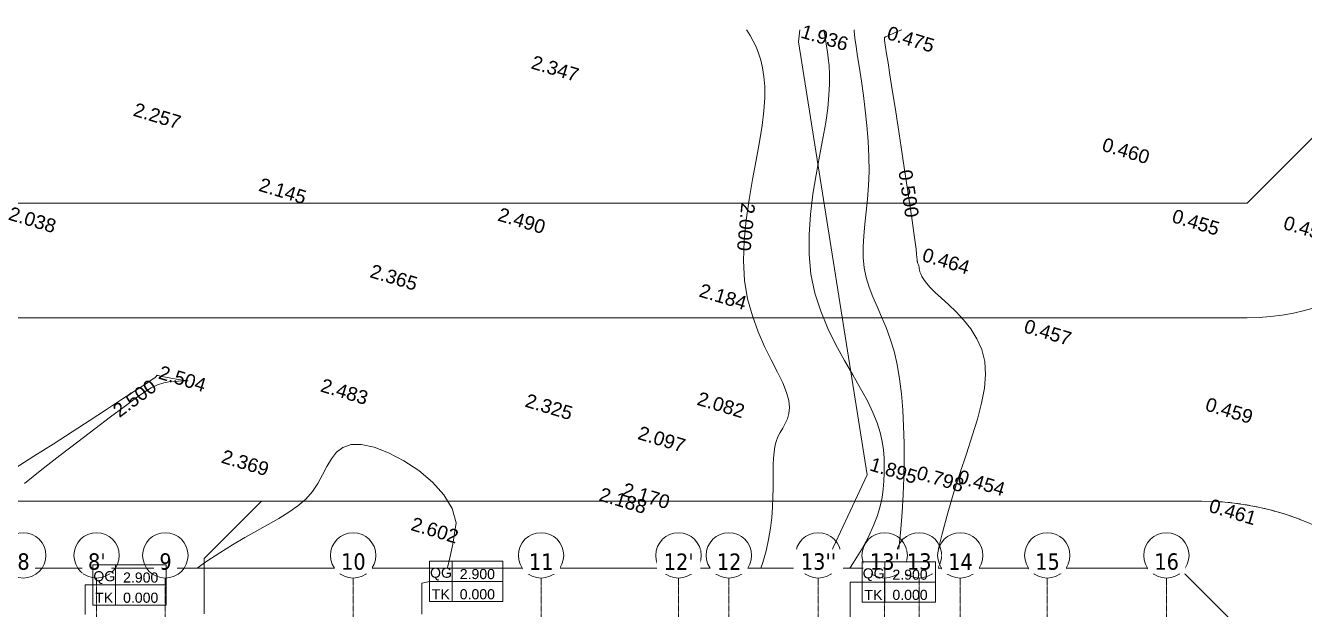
# Model space of a CAD drawing. Header units: millimetres. Extents: x -24439 to 198341, y -52871 to 149926.
# Drawn here: x 77453 to 133276, y 84617 to 110075 of the extents above; entities that cross this region are included whole.
import ezdxf

# ---------------------------------------------------------------- set-up
doc = ezdxf.new("R2010")
doc.units = ezdxf.units.MM
doc.linetypes.add('Grid Line', pattern=[22.225, 12.7, -3.175, 3.175, -3.175])
doc.linetypes.add('NET VAN', pattern=[1.06, 0.53, -0.53])
for name, color, linetype, lineweight in [('A-ANNO-NOTE', 131, 'Continuous', 9), ('A-DETL-GENF-2', 9, 'NET VAN', 9), ('A-FLOR', 192, 'Continuous', 9), ('G-IMPT-1', 9, 'Continuous', 9), ('G-IMPT-6', 7, 'Continuous', 9), ('S-GRID-1', 1, 'Grid Line', 9), ('S-GRID-IDEN', 1, 'Continuous', 9)]:
    doc.layers.add(name, color=color, linetype=linetype, lineweight=lineweight)
doc.styles.add('Arial_1', font='arial_0.ttf', dxfattribs={"height": 600})
doc.styles.add('Arial_6', font='arial_0.ttf', dxfattribs={"height": 2})
doc.styles.add('Arial_7', font='arial_0.ttf', dxfattribs={"height": 440})
doc.styles.add('Tahoma_B', font='tahomabd_0.ttf', dxfattribs={"height": 715})

# ---------------------------------------------------------------- blocks, each defined once
blk = doc.blocks.new('NCV_TKCS_251209_TONG THE HIEN TRANG SAN DUONG - NCV_TKCS_HIEN TRANG_251209a_dwg-1612995-TKCS_MB ĐỊNH VỊ CAO ĐỘ THIẾT KẾ')
at = {"layer": 'G-IMPT-1', "flags": 128}
for points in [[(563572906, 1145084263), (563572839, 1145084206), (563572690, 1145084080), (563572569, 1145083978), (563572475, 1145083899), (563572405, 1145083839), (563572355, 1145083796), (563572322, 1145083765), (563572301, 1145083745), (563572290, 1145083732), (563572284, 1145083722), (563572282, 1145083710), (563572289, 1145083682), (563572315, 1145083620), (563572365, 1145083509), (563572449, 1145083332), (563572574, 1145083071), (563572747, 1145082710), (563572976, 1145082232), (563573266, 1145081628), (563573604, 1145080925), (563573974, 1145080153), (563574360, 1145079347), (563574745, 1145078539), (563575115, 1145077763), (563575452, 1145077050), (563575740, 1145076435), (563575968, 1145075942), (563576140, 1145075563), (563576264, 1145075282), (563576350, 1145075083), (563576404, 1145074950), (563576436, 1145074867), (563576454, 1145074819), (563576467, 1145074788), (563576481, 1145074763), (563576498, 1145074737), (563576517, 1145074711), (563576539, 1145074683), (563576562, 1145074651), (563576588, 1145074614), (563576614, 1145074570), (563576642, 1145074519), (563576673, 1145074458), (563576712, 1145074387), (563576769, 1145074305), (563576852, 1145074212), (563576969, 1145074108), (563577128, 1145073991), (563577337, 1145073861), (563577605, 1145073718), (563577936, 1145073560), (563578314, 1145073380), (563578723, 1145073172), (563579142, 1145072928), (563579552, 1145072642), (563579936, 1145072306), (563580274, 1145071912), (563580548, 1145071454), (563580743, 1145070927), (563580869, 1145070333), (563580938, 1145069676), (563580964, 1145068961), (563580960, 1145068192), (563580940, 1145067374), (563580916, 1145066511), (563580903, 1145065608), (563580910, 1145064671), (563580937, 1145063717), (563580980, 1145062766), (563581014, 1145062187)], [(563579421, 1145061707), (563579393, 1145061964), (563579285, 1145062671), (563579150, 1145063391), (563578992, 1145064121), (563578814, 1145064855), (563578622, 1145065589), (563578417, 1145066317), (563578200, 1145067034), (563577971, 1145067733), (563577729, 1145068408), (563577474, 1145069054), (563577205, 1145069663), (563576921, 1145070230), (563576623, 1145070749), (563576312, 1145071215), (563575992, 1145071638), (563575672, 1145072027), (563575359, 1145072394), (563575060, 1145072749), (563574784, 1145073102), (563574536, 1145073466), (563574326, 1145073850), (563574156, 1145074263), (563574021, 1145074706), (563573908, 1145075178), (563573808, 1145075678), (563573709, 1145076205), (563573602, 1145076757), (563573475, 1145077334), (563573319, 1145077934), (563573125, 1145078555), (563572900, 1145079188), (563572652, 1145079820), (563572392, 1145080441), (563572127, 1145081039), (563571867, 1145081603), (563571622, 1145082122), (563571399, 1145082585), (563571208, 1145082983), (563571050, 1145083324), (563570927, 1145083615), (563570911, 1145083662)], [(563568648, 1145082980), (563568738, 1145082454), (563577062, 1145065250), (563576411, 1145060800)], [(563569650, 1145083282), (563569662, 1145083260), (563569729, 1145083130), (563569801, 1145082985), (563569881, 1145082821), (563569973, 1145082631), (563570078, 1145082410), (563570194, 1145082152), (563570317, 1145081850), (563570443, 1145081496), (563570567, 1145081084), (563570687, 1145080608), (563570798, 1145080060), (563570897, 1145079434), (563570982, 1145078726), (563571063, 1145077951), (563571153, 1145077128), (563571265, 1145076273), (563571412, 1145075406), (563571605, 1145074545), (563571859, 1145073707), (563572185, 1145072911), (563572591, 1145072172), (563573062, 1145071489), (563573579, 1145070857), (563574121, 1145070274), (563574668, 1145069733), (563575200, 1145069232), (563575697, 1145068766), (563576139, 1145068331), (563576511, 1145067923), (563576817, 1145067538), (563577065, 1145067173), (563577265, 1145066823), (563577424, 1145066486), (563577552, 1145066157), (563577658, 1145065833), (563577750, 1145065511), (563577834, 1145065185), (563577907, 1145064848), (563577963, 1145064490), (563577996, 1145064103), (563577998, 1145063677), (563577965, 1145063203), (563577889, 1145062672), (563577766, 1145062075), (563577591, 1145061408), (563577508, 1145061131)], [(563566418, 1145082308), (563566443, 1145082290), (563566650, 1145082113), (563566844, 1145081921), (563567030, 1145081711), (563567214, 1145081481), (563567394, 1145081220), (563567569, 1145080922), (563567735, 1145080574), (563567892, 1145080169), (563568036, 1145079697), (563568165, 1145079148), (563568277, 1145078513), (563568373, 1145077787), (563568461, 1145076987), (563568553, 1145076134), (563568661, 1145075249), (563568797, 1145074355), (563568973, 1145073471), (563569199, 1145072619), (563569489, 1145071821), (563569847, 1145071093), (563570259, 1145070436), (563570702, 1145069843), (563571157, 1145069309), (563571601, 1145068830), (563572013, 1145068401), (563572372, 1145068015), (563572657, 1145067669), (563572853, 1145067357), (563572969, 1145067074), (563573020, 1145066815), (563573022, 1145066575), (563572991, 1145066349), (563572941, 1145066132), (563572889, 1145065919), (563572850, 1145065705), (563572836, 1145065486), (563572847, 1145065258), (563572881, 1145065017), (563572935, 1145064761), (563573006, 1145064485), (563573090, 1145064186), (563573185, 1145063861), (563573288, 1145063507), (563573396, 1145063122), (563573503, 1145062706), (563573602, 1145062263), (563573688, 1145061795), (563573753, 1145061305), (563573792, 1145060795), (563573799, 1145060269), (563573784, 1145060009)], [(563541943, 1145054278), (563542496, 1145055072), (563543071, 1145055884), (563543646, 1145056685), (563544198, 1145057446), (563544704, 1145058139), (563545143, 1145058734), (563545498, 1145059211), (563545787, 1145059580), (563546035, 1145059862), (563546265, 1145060074), (563546502, 1145060236), (563546771, 1145060368), (563547096, 1145060488), (563547502, 1145060615), (563547071, 1145060556), (563546743, 1145060514), (563546503, 1145060487), (563546338, 1145060471), (563546233, 1145060463), (563546174, 1145060462), (563546145, 1145060462), (563546133, 1145060462), (563546126, 1145060458), (563546120, 1145060452), (563546115, 1145060443), (563546111, 1145060431), (563546108, 1145060419), (563546104, 1145060405), (563546100, 1145060390), (563546094, 1145060376), (563546086, 1145060359), (563546063, 1145060327), (563546013, 1145060266), (563545924, 1145060158), (563545782, 1145059989), (563545576, 1145059743), (563545292, 1145059406), (563544918, 1145058960), (563544447, 1145058399), (563543896, 1145057746), (563543289, 1145057029), (563542649, 1145056279), (563542000, 1145055527), (563541364, 1145054801)], [(563550227, 1145052914), (563550551, 1145053321), (563550979, 1145053838), (563551408, 1145054330), (563551834, 1145054788), (563552251, 1145055218), (563552649, 1145055625), (563553021, 1145056016), (563553359, 1145056398), (563553654, 1145056778), (563553900, 1145057163), (563554086, 1145057558), (563554212, 1145057968), (563554299, 1145058382), (563554374, 1145058785), (563554465, 1145059164), (563554599, 1145059503), (563554803, 1145059789), (563555105, 1145060007), (563555533, 1145060144), (563556100, 1145060188), (563556775, 1145060139), (563557510, 1145060000), (563558259, 1145059775), (563558977, 1145059466), (563559618, 1145059077), (563560135, 1145058610), (563560483, 1145058069)], [(563560483, 1145058069), (563560609, 1145057133), (563560674, 1145056252), (563560679, 1145056062)]]:
    blk.add_lwpolyline(points, dxfattribs=at)
blk.add_lwpolyline([(563620038, 1144994014), (563599986, 1145060590), (563591265, 1145065274), (563500590, 1145037963), (563495906, 1145029242), (563515959, 1144962666)], close=True, dxfattribs=at)
at = {"layer": 'G-IMPT-6', "char_height": 600, "width": 2511.85, "attachment_point": 1, "line_spacing_factor": 0.941778, "style": 'Arial_1'}
for s, insert in [('0.475', (563572355, 1145084282)), ('1.936', (563568738, 1145083261)), ('0.460', (563582751, 1145082331)), ('0.453', (563591315, 1145081350)), ('0.455', (563586573, 1145080227)), ('2.347', (563557859, 1145078579)), ('0.464', (563576621, 1145075464)), ('0.457', (563581770, 1145073767)), ('0.459', (563590334, 1145072786)), ('2.490', (563558376, 1145071807)), ('2.257', (563541823, 1145071595)), ('2.184', (563567744, 1145071169)), ('2.145', (563548013, 1145070040)), ('0.461', (563591758, 1145068599)), ('2.365', (563553747, 1145067831)), ('2.082', (563569022, 1145066624)), ('0.798', (563579122, 1145066296)), ('0.454', (563580887, 1145066646)), ('2.038', (563537915, 1145065684)), ('1.895', (563577062, 1145066057)), ('2.097', (563566976, 1145064446)), ('2.325', (563561858, 1145064380)), ('2.483', (563553116, 1145062439)), ('2.170', (563567038, 1145061886)), ('2.188', (563566133, 1145061397)), ('2.504', (563546182, 1145060937)), ('2.369', (563549864, 1145058216)), ('2.602', (563558636, 1145057788))]:
    blk.add_mtext(s, dxfattribs=dict(at, insert=insert))
at = {"layer": 'G-IMPT-6', "char_height": 600, "width": 2511.85, "attachment_point": 2, "line_spacing_factor": 0.941778, "style": 'Arial_1'}
for s, insert, rotation in [('0.500', (563575530, 1145077637), 295.3131), ('2.000', (563569172, 1145074122), 281.223), ('2.500', (563545235, 1145059397), 53.2967)]:
    blk.add_mtext(s, dxfattribs=dict(at, insert=insert, rotation=rotation))
blk = doc.blocks.new('NCV_TKCS_251209_TONG THE HIEN TRANG SAN DUONG - NCV_TKCS_251209_TONG THE HIEN TRANG SAN DUONG-1605292-TKCS_MB ĐỊNH VỊ CAO ĐỘ THIẾT KẾ')
at = {"rotation": 343.2379237072182}
blk.add_blockref('NCV_TKCS_251209_TONG THE HIEN TRANG SAN DUONG - NCV_TKCS_HIEN TRANG_251209a_dwg-1612995-TKCS_MB ĐỊNH VỊ CAO ĐỘ THIẾT KẾ', (-869777548, -933796959), dxfattribs=at)
blk = doc.blocks.new('Grid - M_Grid Head - Circle-353313-TKCS_MB ĐỊNH VỊ CAO ĐỘ THIẾT KẾ')
at = {"layer": 'S-GRID-IDEN'}
blk.add_circle((0, 0), 4.5, dxfattribs=at)
blk = doc.blocks.new('GHI CHU CAO DO THIET KE - GHI CHÚ CAO ĐỘ THIẾT KẾ-1513209-TKCS_MB ĐỊNH VỊ CAO ĐỘ THIẾT KẾ')
at = {"layer": 'A-ANNO-NOTE'}
for p, q in [((0, 8), (0, 0)), ((14.5, 8), (0, 8)), ((4.5, 8), (4.5, 0)), ((14.5, 0), (14.5, 8)), ((14.5, 4), (0, 4)), ((14.5, 0), (0, 0))]:
    blk.add_line(p, q, dxfattribs=at)
at = {"layer": 'A-ANNO-NOTE', "char_height": 2, "attachment_point": 5, "line_spacing_factor": 0.936439, "style": 'Arial_6'}
for s, insert, width in [('\\pt0.5,1,1.5,2,2.5,3,3.5,4,4.5,5,5.5,6,6.5,7,7.5,8,8.5,9,9.5,10,10.5,11,11.5,12,12.5,13,13.5,14,14.5,15,15.5,16;QG', (2.26, 5.46), 4.63), ('\\pt0.5,1,1.5,2,2.5,3,3.5,4,4.5,5,5.5,6,6.5,7,7.5,8,8.5,9,9.5,10,10.5,11,11.5,12,12.5,13,13.5,14,14.5,15,15.5,16;TK', (2.23, 1.46), 4.5)]:
    blk.add_mtext(s, dxfattribs=dict(at, insert=insert, width=width))

msp = doc.modelspace()

# ---------------------------------------------------------------- linework, layer by layer
at = {"layer": 'A-ANNO-NOTE'}
for p, q in [((80052.5, 85683), (80393.2, 85683)), ((80052.5, 84391.6), (80052.5, 85683)), ((94747.9, 85754.6), (95088.6, 85834.6)), ((94747.9, 84406.7), (94747.9, 85754.6)), ((113452.5, 85807.5), (113975.5, 85807.5)), ((113452.5, 84002.1), (113452.5, 85807.5))]:
    msp.add_line(p, q, dxfattribs=at)
at = {"layer": 'A-FLOR'}
for p, q in [((130779.3, 102336.3), (135779.3, 107336.3)), ((5355.7, 102336.3), (130779.3, 102336.3)), ((5355.7, 97336.3), (130779.3, 97336.3)), ((87752.6, 89336.3), (72952.6, 89336.3)), ((87752.6, 89336.3), (85252.6, 86836.3)), ((128779.3, 89336.3), (87752.6, 89336.3)), ((85252.6, 86836.3), (85252.6, 84418.2))]:
    msp.add_line(p, q, dxfattribs=at)
for centre, radius, start, end in [((130779.3, 107336.3), 10000, 270, 0), ((128779.3, 77336.3), 12000, 360, 90), ((128779.3, 77336.3), 12000, 85.58223, 86.31052), ((128779.3, 77336.3), 12000, 83.6889, 84.46578), ((128779.3, 77336.3), 12000, 81.81894, 82.63702), ((128779.3, 77336.3), 12000, 79.95961, 80.79627), ((128779.3, 77336.3), 12000, 78.106, 78.95552), ((128779.3, 77336.3), 12000, 76.25582, 77.11478), ((128779.3, 77336.3), 12000, 74.40786, 75.27403), ((128779.3, 77336.3), 12000, 72.56143, 73.43328), ((128779.3, 77336.3), 12000, 70.71607, 71.59254), ((128779.3, 77336.3), 12000, 68.87152, 69.75179)]:
    msp.add_arc(centre, radius, start, end, dxfattribs=at)

# ---------------------------------------------------------------- block references
at = {"layer": 'A-ANNO-NOTE', "xscale": 220, "yscale": 220, "zscale": 220}
msp.add_blockref('GHI CHU CAO DO THIET KE - GHI CHÚ CAO ĐỘ THIẾT KẾ-1513209-TKCS_MB ĐỊNH VỊ CAO ĐỘ THIẾT KẾ', (95088.6, 84954.6), dxfattribs=at)
at = {"layer": 'A-DETL-GENF-2'}
msp.add_blockref('NCV_TKCS_251209_TONG THE HIEN TRANG SAN DUONG - NCV_TKCS_251209_TONG THE HIEN TRANG SAN DUONG-1605292-TKCS_MB ĐỊNH VỊ CAO ĐỘ THIẾT KẾ', (26103.5, 9888.2), dxfattribs=at)
at = {"layer": 'S-GRID-IDEN', "xscale": 219.9999999999998, "yscale": 219.9999999999998, "zscale": 219.9999999999998}
for p in [(77352.6, 86972.7), (80552.6, 86972.7), (83552.6, 86972.7), (91752.6, 86972.7), (99952.6, 86972.7), (105952.6, 86972.7), (108152.6, 86972.7), (112052.6, 86972.7), (116452.6, 86972.7), (122052.6, 86972.7), (127252.6, 86972.7)]:
    msp.add_blockref('Grid - M_Grid Head - Circle-353313-TKCS_MB ĐỊNH VỊ CAO ĐỘ THIẾT KẾ', p, dxfattribs=at)

# ---------------------------------------------------------------- texts
at = {"layer": 'A-ANNO-NOTE', "char_height": 440, "width": 1586.2, "attachment_point": 5, "line_spacing_factor": 0.936439, "style": 'Arial_7'}
for s, insert in [('\\pt2794,5588,8382,11176,13970,16764,19558,22352,25146,27940,30734,33528,36322,39116,41910,44704,47498,50292,53086,55880,58674,61468,64262,67056,69850,72644,75438,78232,81026,83820,86614,89408;2.900', (97173.3, 86155.5)), ('\\pt2794,5588,8382,11176,13970,16764,19558,22352,25146,27940,30734,33528,36322,39116,41910,44704,47498,50292,53086,55880,58674,61468,64262,67056,69850,72644,75438,78232,81026,83820,86614,89408;0.000', (97173.3, 85275.5)), ('\\pt2794,5588,8382,11176,13970,16764,19558,22352,25146,27940,30734,33528,36322,39116,41910,44704,47498,50292,53086,55880,58674,61468,64262,67056,69850,72644,75438,78232,81026,83820,86614,89408;0.000', (116060.2, 85248.3)), ('\\pt2794,5588,8382,11176,13970,16764,19558,22352,25146,27940,30734,33528,36322,39116,41910,44704,47498,50292,53086,55880,58674,61468,64262,67056,69850,72644,75438,78232,81026,83820,86614,89408;0.000', (82477.9, 85123.9))]:
    msp.add_mtext(s, dxfattribs=dict(at, insert=insert))

# ---------------------------------------------------------------- next in the draw order: texts
at = {"layer": 'S-GRID-IDEN', "char_height": 715, "attachment_point": 5, "line_spacing_factor": 0.996129, "style": 'Tahoma_B', "bg_fill": 3, "box_fill_scale": 1.25, "bg_fill_color": 256, "bg_fill_true_color": 13158600, "bg_fill_transparency": 0}
for s, insert, width in [('\\pt2793.99835,5587.9967,8382.0022,11176.00055,13969.9989,16763.99725,19558.00275,22352.0011,25145.99945,27939.9978,30734.0033,33528.00165,36322,39115.99835,41909.9967,44704.0022,47498.00055,50291.9989,53085.99725,55880.00275,58674.0011,61467.99945,64261.9978,67056.0033,69850.00165,72644,75437.99835,78231.9967,81026.0022,83820.00055,86613.9989,89407.99725;8', (77362.9, 86698.1), 640.2), ("\\pt2793.99835,5587.9967,8382.0022,11176.00055,13969.9989,16763.99725,19558.00275,22352.0011,25145.99945,27939.9978,30734.0033,33528.00165,36322,39115.99835,41909.9967,44704.0022,47498.00055,50291.9989,53085.99725,55880.00275,58674.0011,61467.99945,64261.9978,67056.0033,69850.00165,72644,75437.99835,78231.9967,81026.0022,83820.00055,86613.9989,89407.99725;8'", (80562.9, 86698.1), 902), ('\\pt2793.99835,5587.9967,8382.0022,11176.00055,13969.9989,16763.99725,19558.00275,22352.0011,25145.99945,27939.9978,30734.0033,33528.00165,36322,39115.99835,41909.9967,44704.0022,47498.00055,50291.9989,53085.99725,55880.00275,58674.0011,61467.99945,64261.9978,67056.0033,69850.00165,72644,75437.99835,78231.9967,81026.0022,83820.00055,86613.9989,89407.99725;9', (83562.9, 86698.1), 640.2), ('\\pt2793.99835,5587.9967,8382.0022,11176.00055,13969.9989,16763.99725,19558.00275,22352.0011,25145.99945,27939.9978,30734.0033,33528.00165,36322,39115.99835,41909.9967,44704.0022,47498.00055,50291.9989,53085.99725,55880.00275,58674.0011,61467.99945,64261.9978,67056.0033,69850.00165,72644,75437.99835,78231.9967,81026.0022,83820.00055,86613.9989,89407.99725;10', (91761.8, 86698.1), 1267.2), ('\\pt2793.99835,5587.9967,8382.0022,11176.00055,13969.9989,16763.99725,19558.00275,22352.0011,25145.99945,27939.9978,30734.0033,33528.00165,36322,39115.99835,41909.9967,44704.0022,47498.00055,50291.9989,53085.99725,55880.00275,58674.0011,61467.99945,64261.9978,67056.0033,69850.00165,72644,75437.99835,78231.9967,81026.0022,83820.00055,86613.9989,89407.99725;11', (99961.8, 86698.1), 1267.2), ("\\pt2793.99835,5587.9967,8382.0022,11176.00055,13969.9989,16763.99725,19558.00275,22352.0011,25145.99945,27939.9978,30734.0033,33528.00165,36322,39115.99835,41909.9967,44704.0022,47498.00055,50291.9989,53085.99725,55880.00275,58674.0011,61467.99945,64261.9978,67056.0033,69850.00165,72644,75437.99835,78231.9967,81026.0022,83820.00055,86613.9989,89407.99725;12'", (105961.8, 86698.1), 1529), ('\\pt2793.99835,5587.9967,8382.0022,11176.00055,13969.9989,16763.99725,19558.00275,22352.0011,25145.99945,27939.9978,30734.0033,33528.00165,36322,39115.99835,41909.9967,44704.0022,47498.00055,50291.9989,53085.99725,55880.00275,58674.0011,61467.99945,64261.9978,67056.0033,69850.00165,72644,75437.99835,78231.9967,81026.0022,83820.00055,86613.9989,89407.99725;12', (108161.8, 86698.1), 1267.2), ("\\pt2793.99835,5587.9967,8382.0022,11176.00055,13969.9989,16763.99725,19558.00275,22352.0011,25145.99945,27939.9978,30734.0033,33528.00165,36322,39115.99835,41909.9967,44704.0022,47498.00055,50291.9989,53085.99725,55880.00275,58674.0011,61467.99945,64261.9978,67056.0033,69850.00165,72644,75437.99835,78231.9967,81026.0022,83820.00055,86613.9989,89407.99725;13''", (112061.9, 86698.1), 1790.8), ('\\pt2793.99835,5587.9967,8382.0022,11176.00055,13969.9989,16763.99725,19558.00275,22352.0011,25145.99945,27939.9978,30734.0033,33528.00165,36322,39115.99835,41909.9967,44704.0022,47498.00055,50291.9989,53085.99725,55880.00275,58674.0011,61467.99945,64261.9978,67056.0033,69850.00165,72644,75437.99835,78231.9967,81026.0022,83820.00055,86613.9989,89407.99725;13', (116461.8, 86698.1), 1267.2), ('\\pt2793.99835,5587.9967,8382.0022,11176.00055,13969.9989,16763.99725,19558.00275,22352.0011,25145.99945,27939.9978,30734.0033,33528.00165,36322,39115.99835,41909.9967,44704.0022,47498.00055,50291.9989,53085.99725,55880.00275,58674.0011,61467.99945,64261.9978,67056.0033,69850.00165,72644,75437.99835,78231.9967,81026.0022,83820.00055,86613.9989,89407.99725;15', (122061.8, 86698.1), 1267.2), ('\\pt2793.99835,5587.9967,8382.0022,11176.00055,13969.9989,16763.99725,19558.00275,22352.0011,25145.99945,27939.9978,30734.0033,33528.00165,36322,39115.99835,41909.9967,44704.0022,47498.00055,50291.9989,53085.99725,55880.00275,58674.0011,61467.99945,64261.9978,67056.0033,69850.00165,72644,75437.99835,78231.9967,81026.0022,83820.00055,86613.9989,89407.99725;16', (127261.8, 86698.1), 1267.2)]:
    msp.add_mtext(s, dxfattribs=dict(at, insert=insert, width=width))

# ---------------------------------------------------------------- next in the draw order: linework, layer by layer
at = {"layer": 'S-GRID-1'}
for p, q in [((80552.6, 80482.7), (80552.6, 85982.7)), ((83552.6, 80482.7), (83552.6, 85982.7)), ((91752.6, 80482.7), (91752.6, 85982.7)), ((99952.6, 80482.7), (99952.6, 85982.7)), ((105952.6, 80482.7), (105952.6, 85982.7)), ((108152.6, 80482.7), (108152.6, 85982.7)), ((112052.6, 80482.7), (112052.6, 85982.7)), ((116452.6, 80482.7), (116452.6, 85982.7)), ((122052.6, 80482.7), (122052.6, 85982.7)), ((127252.6, 80482.7), (127252.6, 85982.7))]:
    msp.add_line(p, q, dxfattribs=at)

# ---------------------------------------------------------------- next in the draw order: block references
at = {"layer": 'A-ANNO-NOTE', "xscale": 220, "yscale": 220, "zscale": 220}
msp.add_blockref('GHI CHU CAO DO THIET KE - GHI CHÚ CAO ĐỘ THIẾT KẾ-1513209-TKCS_MB ĐỊNH VỊ CAO ĐỘ THIẾT KẾ', (80393.2, 84803), dxfattribs=at)
at = {"layer": 'S-GRID-IDEN', "xscale": 219.9999999999998, "yscale": 219.9999999999998, "zscale": 219.9999999999998}
for p in [(114952.6, 86972.7), (118252.6, 86972.7)]:
    msp.add_blockref('Grid - M_Grid Head - Circle-353313-TKCS_MB ĐỊNH VỊ CAO ĐỘ THIẾT KẾ', p, dxfattribs=at)

# ---------------------------------------------------------------- next in the draw order: texts
at = {"layer": 'A-ANNO-NOTE', "insert": (82477.9, 86003.9), "char_height": 440, "width": 1586.2, "attachment_point": 5, "line_spacing_factor": 0.936439, "style": 'Arial_7'}
msp.add_mtext('\\pt2794,5588,8382,11176,13970,16764,19558,22352,25146,27940,30734,33528,36322,39116,41910,44704,47498,50292,53086,55880,58674,61468,64262,67056,69850,72644,75438,78232,81026,83820,86614,89408;2.900', dxfattribs=at)

# ---------------------------------------------------------------- next in the draw order: texts
at = {"layer": 'S-GRID-IDEN', "char_height": 715, "attachment_point": 5, "line_spacing_factor": 0.996129, "style": 'Tahoma_B', "bg_fill": 3, "box_fill_scale": 1.25, "bg_fill_color": 256, "bg_fill_true_color": 13158600, "bg_fill_transparency": 0}
for s, insert, width in [("\\pt2793.99835,5587.9967,8382.0022,11176.00055,13969.9989,16763.99725,19558.00275,22352.0011,25145.99945,27939.9978,30734.0033,33528.00165,36322,39115.99835,41909.9967,44704.0022,47498.00055,50291.9989,53085.99725,55880.00275,58674.0011,61467.99945,64261.9978,67056.0033,69850.00165,72644,75437.99835,78231.9967,81026.0022,83820.00055,86613.9989,89407.99725;13'", (114961.8, 86698.1), 1529), ('\\pt2793.99835,5587.9967,8382.0022,11176.00055,13969.9989,16763.99725,19558.00275,22352.0011,25145.99945,27939.9978,30734.0033,33528.00165,36322,39115.99835,41909.9967,44704.0022,47498.00055,50291.9989,53085.99725,55880.00275,58674.0011,61467.99945,64261.9978,67056.0033,69850.00165,72644,75437.99835,78231.9967,81026.0022,83820.00055,86613.9989,89407.99725;14', (118261.8, 86698.1), 1267.2)]:
    msp.add_mtext(s, dxfattribs=dict(at, insert=insert, width=width))

# ---------------------------------------------------------------- next in the draw order: linework, layer by layer
at = {"layer": 'S-GRID-1'}
for p, q in [((114952.6, 80482.7), (114952.6, 85982.7)), ((118252.6, 80482.7), (118252.6, 85982.7))]:
    msp.add_line(p, q, dxfattribs=at)

# ---------------------------------------------------------------- next in the draw order: block references
at = {"layer": 'A-ANNO-NOTE', "xscale": 220, "yscale": 220, "zscale": 220}
msp.add_blockref('GHI CHU CAO DO THIET KE - GHI CHÚ CAO ĐỘ THIẾT KẾ-1513209-TKCS_MB ĐỊNH VỊ CAO ĐỘ THIẾT KẾ', (113975.5, 84927.5), dxfattribs=at)

# ---------------------------------------------------------------- next in the draw order: texts
at = {"layer": 'A-ANNO-NOTE', "insert": (116060.2, 86128.3), "char_height": 440, "width": 1586.2, "attachment_point": 5, "line_spacing_factor": 0.936439, "style": 'Arial_7'}
msp.add_mtext('\\pt2794,5588,8382,11176,13970,16764,19558,22352,25146,27940,30734,33528,36322,39116,41910,44704,47498,50292,53086,55880,58674,61468,64262,67056,69850,72644,75438,78232,81026,83820,86614,89408;2.900', dxfattribs=at)

doc.saveas('drawing.dxf')
